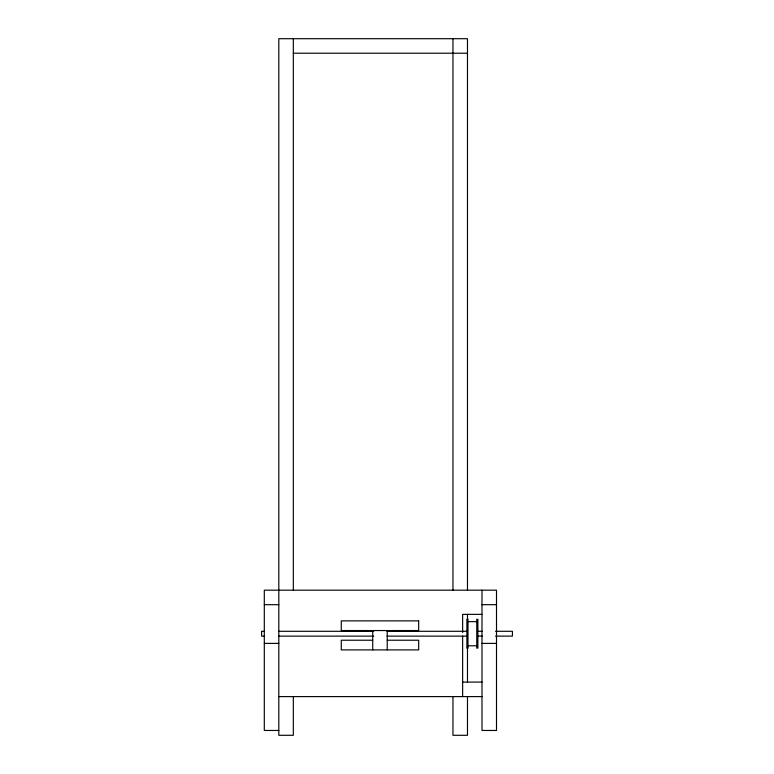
<?xml version="1.0" encoding="UTF-8"?>
<svg xmlns="http://www.w3.org/2000/svg" width="774" height="774" viewBox="0 0 774 774"><rect width="100%" height="100%" fill="white"/><g stroke="black" fill="none" stroke-linecap="round" stroke-linejoin="round"><path stroke-width="1.16" d="M293.327 53.212L467.477 53.212M264.302 604.688L278.814 604.688M481.989 604.688L496.502 604.688M481.989 614.363L462.639 614.363L462.639 632.503M467.999 621.648L476.765 621.648M263.992 631.294L261.583 631.294L261.583 636.122L263.992 636.131M278.466 631.294L373.736 631.294M387 631.294L466.596 631.294M477.442 631.294L482.27 631.294M495.534 631.294L512.417 631.294L512.417 636.122L495.534 636.131M278.466 636.131L373.736 636.131M387 636.131L466.596 636.131M477.442 636.131L482.27 636.131M372.72 640.224L341.276 640.224L341.276 649.899L418.676 649.899L418.676 640.224L387.232 640.224M264.302 643.388L278.814 643.388M481.989 643.388L496.502 643.388M467.999 645.777L476.765 645.777M462.639 682.087L482.067 682.087M278.737 696.6L482.067 696.6M278.814 730.462L264.302 730.462L264.302 590.175L496.502 590.175L496.502 730.462L481.989 730.462L481.989 590.175M477.877 619.2L477.877 648.225M476.765 619.2L476.765 648.225M467.999 619.2L467.999 648.225M467.477 590.175L467.477 38.7L278.814 38.7L278.814 735.3L293.327 735.3L293.327 696.6M467.477 614.363L467.477 619.2M467.477 647.016L467.477 682.087M467.477 696.6L467.477 735.3L452.964 735.3L452.964 696.6M466.886 619.2L466.886 648.225M462.639 636.131L462.639 696.6M452.964 38.7L452.964 590.175M387.232 630.549L387.232 649.899M372.72 630.549L372.72 649.899M293.327 38.7L293.327 590.175M418.676 620.874L341.276 620.874L341.276 630.549L418.676 630.549L418.676 620.874"/></g></svg>
